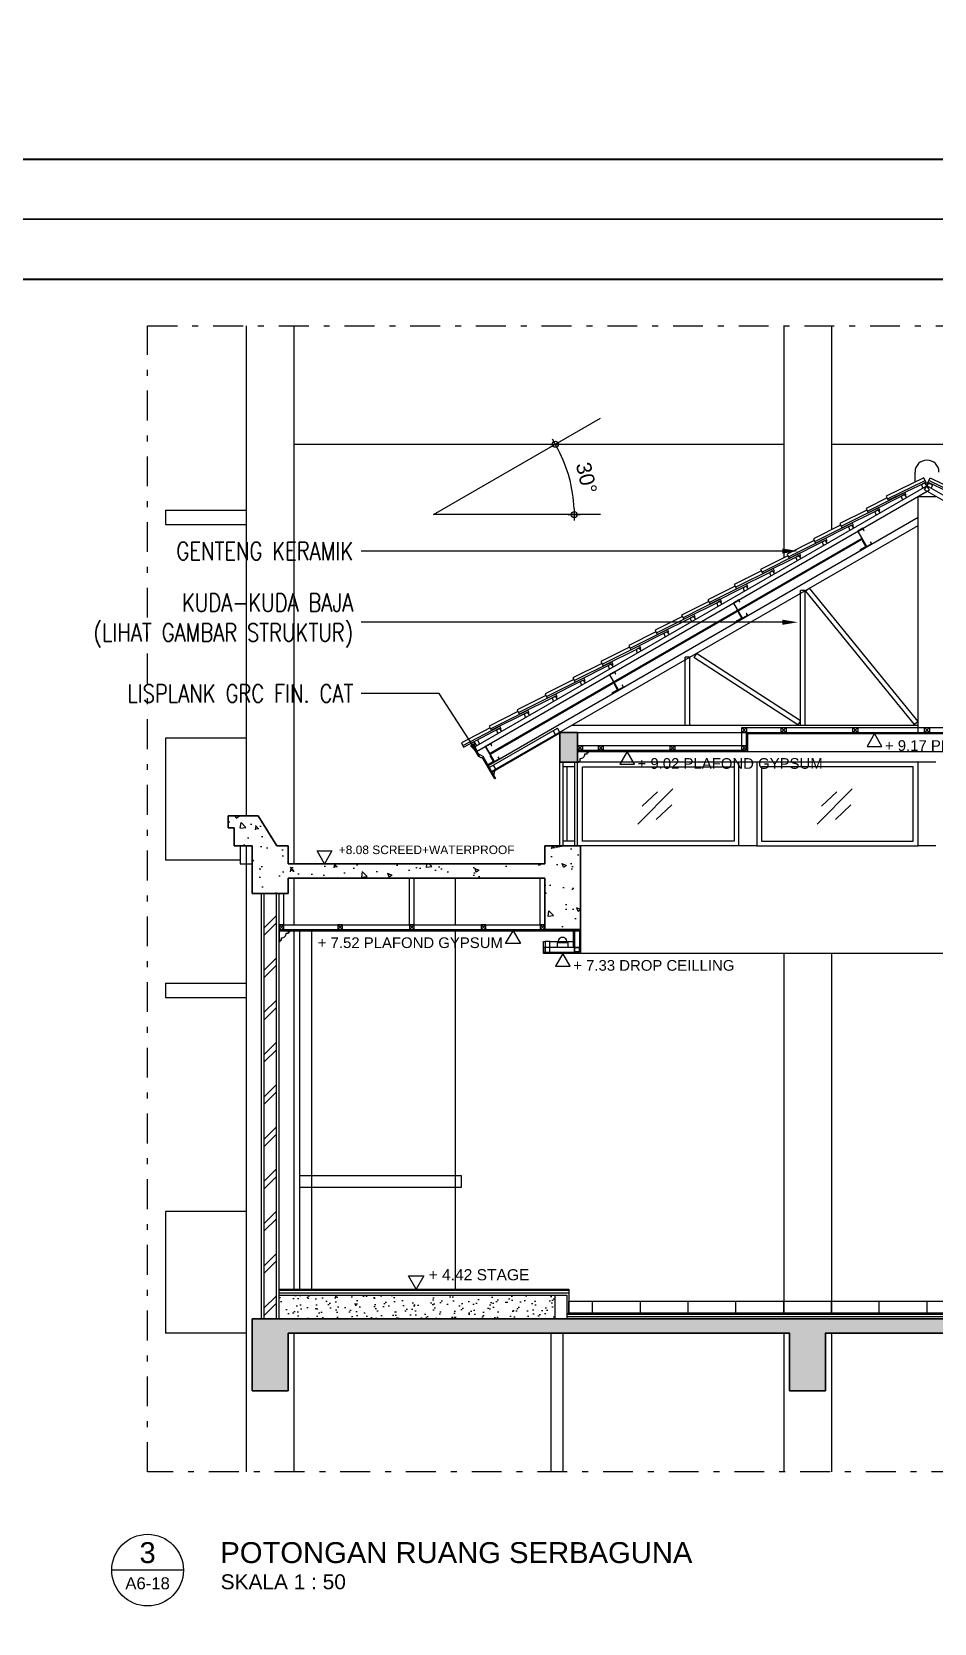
# Model space of a CAD drawing. Header units: millimetres. Extents: x -11 to 1625, y -267 to 180.
# Drawn here: x 1114.61 to 1129.72, y -125.5 to -98.86 of the extents above; entities that cross this region are included whole.
import ezdxf
from ezdxf import colors
from ezdxf.entities.mleader import LeaderData, LeaderLine
from ezdxf.enums import TextEntityAlignment as Align
from ezdxf.math import Vec2, Vec3

# ---------------------------------------------------------------- set-up
doc = ezdxf.new("R2010")
doc.units = ezdxf.units.MM
doc.linetypes.add('DASHDOT', pattern=[1, 0.5, -0.25, 0, -0.25])
for name, color, linetype, lineweight in [('0.15', 36, 'Continuous', 15), ('ars', 11, 'Continuous', 5), ('ARS DIN', 31, 'Continuous', 5), ('blk', 1, 'Continuous', 30), ('GEN', 11, 'Continuous', 5), ('GRS KOP', 1, 'Continuous', 35), ('kaca', 121, 'Continuous', 0), ('kap', 71, 'Continuous', 15), ('kop', 7, 'Continuous', 20), ('kus', 63, 'Continuous', 15), ('lan', 7, 'Continuous', 15), ('not', 7, 'Continuous', 20), ('PARTISI', 190, 'Continuous', 9), ('pla', 213, 'Continuous', 15), ('sol kaca', 9, 'Continuous', 0), ('sol kol', 8, 'Continuous', 0), ('tem', 5, 'Continuous', 20), ('TEXT KETERANGAN', 7, 'Continuous', 9), ('u', 6, 'Continuous', 20)]:
    doc.layers.add(name, color=color, linetype=linetype, lineweight=lineweight)
doc.styles.add('ATTR', font='romans.shx', dxfattribs={"width": 0.8, "height": 1.735066})
doc.styles.add('BARU', font='complex.shx')
doc.styles.add('S', font='SIMPLEX', dxfattribs={"width": 1.1})
doc.styles.get("Standard").update_dxf_attribs({"font": 'ARIALUNI.TTF'})
doc.linetypes.add('BATTING', pattern='A,0.0001,-0.1,[134,ltypeshp.shx,S=0.1,R=0,X=-0.1,Y=0],-0.2,[134,ltypeshp.shx,S=0.1,R=180,X=0.1,Y=0],-0.1', length=0.4001)
doc.dimstyles.new('SK100', dxfattribs={"dimtxt": 0.25, "dimasz": 0.1, "dimexe": 0.1, "dimexo": 0, "dimgap": 0.15, "dimtad": 1, "dimdec": 0, "dimlfac": 100, "dimzin": 12, "dimdsep": 46, "dimtxsty": 'Standard', "dimblk": 'BULAT', "dimcen": 0.1, "dimclrd": 256, "dimclre": 256, "dimclrt": 256, "dimadec": 0, "dimazin": 3, "dimtfac": 1, "dimtdec": 0, "dimtofl": 0, "dimtmove": 0, "dimatfit": 3, "dimldrblk": 'BULAT', "dimfxl": 0, "dimtolj": 1, "dimtzin": 0, "dimlwd": -1, "dimlwe": -1, "dimarcsym": 0})

# ---------------------------------------------------------------- blocks, each defined once
blk = doc.blocks.new('kop')
at = {"layer": 'GRS KOP'}
blk.add_lwpolyline([(1, 54), (83, 54), (83, 1), (1, 1)], close=True, dxfattribs=at)
at = {"layer": 'kop', "color": 7}
for p, q in [((84, 55), (0, 55)), ((0, 0), (84, 0))]:
    blk.add_line(p, q, dxfattribs=at)
at = {"layer": 'kop', "style": 'BARU', "flags": 4}
for p, height in [((73.8, 5.4), 0.35), ((80.303, 5.382), 0.25), ((73.8, 4.9), 0.35), ((80.303, 4.882), 0.25), ((73.8, 4.4), 0.35), ((80.303, 4.382), 0.25)]:
    blk.add_attdef('-', p, '', height=height, dxfattribs=at)
at = {"layer": 'kop', "flags": 4}
for tag, p in [('AR-00', (78.057, 2.648)), ('00', (81.238, 2.647))]:
    blk.add_attdef(tag, text='', height=0.35, dxfattribs=at).set_placement(p, align=Align.MIDDLE)
blk = doc.blocks.new('BULAT')
for p, q in [((-1, 0), (1, 0)), ((0, -1), (0, 1))]:
    blk.add_line(p, q)
blk.add_circle((0, 0), 0.5)
blk = doc.blocks.new('*D2994')
at = {"layer": 'Defpoints', "color": 0}
for p in [(1124.134, -105.329), (1123.551, -106.138), (1121.338, -106.944), (1121.338, -106.944), (1124.134, -106.944)]:
    blk.add_point(p, dxfattribs=at)
at = {"layer": 'u'}
blk.add_arc((1121.338, -106.944), 2.355, 2.4329, 27.5671, dxfattribs=at)
at = {"layer": 'u', "xscale": 0.1, "yscale": 0.1, "zscale": 0.1}
for p, rotation in [((1123.378, -105.766), 118.7835690511787), ((1123.693, -106.944), 271.2164309488223)]:
    blk.add_blockref('BULAT', p, dxfattribs=dict(at, rotation=rotation))
at = {"layer": 'u', "insert": (1123.899, -106.33), "char_height": 0.25, "attachment_point": 5, "rotation": 283.4717}
blk.add_mtext('\\A1;30°', dxfattribs=at)
blk = doc.blocks.new('Ndtpd')
blk.add_line((0.747, 0), (-0.747, 0))
blk.add_circle((0, 0), 0.747)
at = {"flags": 4}
for tag, height, p in [('NO', 0.5, (0, 0.148)), ('NOLBR', 0.3, (0, -0.398))]:
    blk.add_attdef(tag, text='', height=height, dxfattribs=at).set_placement(p, align=Align.CENTER)
for tag, p, height in [('NDTPD', (1.516, 0.148), 0.5), ('SKALA', (1.523, -0.398), 0.3)]:
    blk.add_attdef(tag, p, '', height=height, dxfattribs=at)
blk = doc.blocks.new('PEIL')
blk.add_lwpolyline([(-0.188, 0.325), (0.188, 0.325), (0, 0)], close=True)
at = {"style": 'S', "width": 1.1, "flags": 4}
blk.add_attdef('CAT', (0.265, 0.036), '', height=0.2, dxfattribs=at)
blk = doc.blocks.new('PEILA')
blk.add_lwpolyline([(-0.188, -0.325), (0.188, -0.325), (0, 0)], close=True)
at = {"style": 'S', "width": 1.1, "flags": 4}
blk.add_attdef('CAT', (0.265, -0.289), '', height=0.2, dxfattribs=at)

msp = doc.modelspace()

# ---------------------------------------------------------------- hatches: boundary and pattern name
at = {"layer": 'ars'}
h = msp.add_hatch(dxfattribs=at)
h.set_pattern_fill('TEMBOK', color=256, scale=0.5)
h.set_pattern_definition([(45, (1090.6092, -218.82615), (-0.3535534, 0.3535534), []), (45, (1090.7342, -218.82615), (-0.3535534, 0.3535534), [])])
h.paths.add_polyline_path([(1118.5007437, -120.4081327), (1118.5007437, -113.2881327), (1118.7007437, -113.2881327), (1118.7007437, -120.4081327)])
h = msp.add_hatch(dxfattribs=at)
h.set_pattern_fill('AR-SAND', color=256, scale=0.005, angle=90, style=0)
h.set_pattern_definition([(127.5, (1118.75074, -120.40813), (-0.244707, -0.008), [0, -0.19304, 0, -0.2159, 0, -0.206375]), (97.5, (1118.75074, -120.40813), (-0.358413, 0.224762), [0, -0.10414, 0, -0.17399, 0, -0.066675]), (57.5, (1118.75074, -120.56434), (-0.000719, 0.395496), [0, -0.0635, 0, -0.2286, 0, -0.29845]), (47.5, (1118.75074, -120.56434), (-0.111465, 0.381778), [0, -0.03175, 0, -0.14986, 0, -0.17145])])
h.paths.add_polyline_path([(1123.3707437, -120.4081327), (1123.3707437, -120.0081327), (1118.7507437, -120.0081327), (1118.7507437, -120.4081327)])
h = msp.add_hatch(dxfattribs=at)
h.set_pattern_fill('_USER', color=256, scale=0.8, angle=90, style=0, pattern_type=0)
h.set_pattern_definition([(90, (1132.00074, -120.3081), (-0.8, 5e-17), [])])
h.paths.add_polyline_path([(1132.0007437, -120.3081327), (1123.6007437, -120.3081327), (1123.6007437, -120.1081327), (1132.0007437, -120.1081327)])
at = {"layer": 'sol kol'}
h = msp.add_hatch(color=256, dxfattribs=at)
h.dxf.hatch_style = 1
h.paths.add_polyline_path([(1123.7507437, -110.5881327), (1123.4507437, -110.5881327), (1123.4507437, -111.0881327), (1123.7507437, -111.0881327)])
h = msp.add_hatch(dxfattribs=at)
h.set_pattern_fill('AR-CONC,_O', color=256, scale=0.004)
h.set_pattern_definition([(130, (3090.6043, 322), (-0.72873868, -0.06375634), [0.0762, -0.8382]), (185, (3090.6043, 322), (0.1409713, 0.76422657), [0.06096, -0.67056]), (79.549, (3090.5436, 321.9947), (-0.58777, 0.70046675), [0.06476, -0.71236]), (133.8158, (3090.6043, 322.2032), (-1.08431616, -0.1681693), [0.1143, -1.2573]), (83.3644, (3090.514, 322.1892), (-0.94961694, 0.9897022), [0.09714, -1.06854]), (188.816, (3090.6043, 322.2032), (-0.9496184, 0.9897005), [0.09144, -1.00584]), (159, (3090.5027, 322.1524), (-0.60645952, -0.40906207), [0.0762, -0.8382]), (214, (3090.5027, 322.1524), (-0.2472081, 0.73675186), [0.06096, -0.67056]), (108.5486, (3090.4522, 322.1183), (-0.85366596, 0.32769143), [0.06476, -0.71236]), (142.5, (3090.60433, 322), (-0.012354413, 0.338220155), [0, -0.662432, 0, -0.68072, 0, -0.6731]), (172.5, (3090.60433, 322), (-0.26727865, 0.4007223), [0, -0.388112, 0, -0.647192, 0, -0.25654]), (212.5, (3090.8309, 322), (-0.54236238, -0.022914976), [0, -0.254, 0, -0.79248, 0, -1.05156]), (222.5, (3090.9325, 322), (-0.59251673, 0.10170596), [0, -0.3302, 0, -0.526288, 0, -0.74676])])
h.paths.add_polyline_path([(1118.3007437, -112.4881327), (1118.0007437, -112.4881327), (1118.0007437, -112.1881327), (1117.9007437, -112.1881327), (1117.9007437, -111.9881327), (1118.4007437, -111.9881327), (1118.7132437, -112.4881327), (1118.9007437, -112.4881327), (1118.9007437, -112.7881327), (1123.2007437, -112.7881327), (1123.2007437, -112.4881327), (1123.8007437, -112.4881327), (1123.8007437, -113.8881327), (1123.2007437, -113.8881327), (1123.2007437, -113.0281327), (1118.9007437, -113.0281327), (1118.9007437, -113.2881327), (1118.3007437, -113.2881327)])
h = msp.add_hatch(dxfattribs=at)
h.set_pattern_fill('AR-CONC,_O', color=256, scale=0.004)
h.set_pattern_definition([(50, (1118.30074, -121.60813), (0.728739, -0.063756), [0.0762, -0.8382]), (355, (1118.30074, -121.6081), (-0.140971, 0.764227), [0.06096, -0.67056]), (100.451, (1118.3615, -121.61345), (0.58777, 0.700467), [0.06476, -0.71236]), (46.184, (1118.3007, -121.4049), (1.084316, -0.16817), [0.1143, -1.2573]), (96.6356, (1118.3911, -121.4189), (0.949617, 0.9897), [0.09714, -1.06854]), (351.184, (1118.3007, -121.4049), (0.94962, 0.9897), [0.09144, -1.00584]), (21, (1118.40234, -121.45573), (0.60646, -0.409062), [0.0762, -0.8382]), (326, (1118.40234, -121.4557), (0.247208, 0.736752), [0.06096, -0.67056]), (71.4514, (1118.4529, -121.4898), (0.853666, 0.327691), [0.06476, -0.71236]), (37.5, (1118.30074, -121.60813), (0.0123544, 0.3382202), [0, -0.662432, 0, -0.68072, 0, -0.6731]), (7.5, (1118.30074, -121.60813), (0.2672787, 0.4007223), [0, -0.388112, 0, -0.647192, 0, -0.25654]), (327.5, (1118.07418, -121.60813), (0.5423624, -0.022915), [0, -0.254, 0, -0.79248, 0, -1.05156]), (317.5, (1117.97258, -121.60813), (0.592517, 0.101706), [0, -0.3302, 0, -0.526288, 0, -0.74676])])
h.paths.add_polyline_path([(1118.9007437, -120.6481327), (1118.9007437, -121.6081327), (1118.3007437, -121.6081327), (1118.3007437, -120.4081327), (1140.9007437, -120.4081327), (1140.9007437, -121.6081327), (1140.3007437, -121.6081327), (1140.3007437, -120.6481327), (1131.9007437, -120.6481327), (1131.9007437, -121.6081327), (1131.3007437, -121.6081327), (1131.3007437, -120.6481327), (1127.9007437, -120.6481327), (1127.9007437, -121.6081327), (1127.3007437, -121.6081327), (1127.3007437, -120.6481327)])

# ---------------------------------------------------------------- linework, layer by layer
at = {"layer": '0.15'}
for p, q in [((1123.6807437, -114.1881327), (1123.6807437, -113.8881327)), ((1135.4007437, -114.2881327), (1123.8007437, -114.2881327))]:
    msp.add_line(p, q, dxfattribs=at)
for points in [[(1123.8007437, -113.8881327), (1123.8007437, -114.2881327), (1123.2051657, -114.2881327), (1123.1807437, -114.2881327), (1123.1807437, -114.0881327), (1123.2051657, -114.0881327)], [(1123.2851657, -114.0881327), (1123.7007437, -114.0881327)]]:
    msp.add_lwpolyline(points, dxfattribs=at)
msp.add_lwpolyline([(1123.5887857, -114.1881327), (1123.4106988, -114.1881327), (1123.4106988, -114.1043382), (1123.5887857, -114.1043382)], close=True, dxfattribs=at)
msp.add_arc((1123.497803, -114.0940327), 0.0732235, 351.90926617, 188.09073383, dxfattribs=at)
at = {"layer": 'ars'}
for p, q in [((1128.5150334, -107.3432569), (1122.2756667, -110.9455569)), ((1128.5230334, -107.3571133), (1122.2836667, -110.9594133)), ((1122.3147437, -111.2532402), (1123.4507437, -110.5973703)), ((1118.7507437, -113.9081327), (1123.8007437, -113.9081327))]:
    msp.add_line(p, q, dxfattribs=at)
for points in [[(1129.6007437, -106.4600782), (1129.5620834, -106.4131167), (1129.5101219, -106.4431167), (1129.5314617, -106.5000782)], [(1129.6007437, -106.4600782), (1129.6394039, -106.4131167), (1129.6913655, -106.4431167), (1129.6700257, -106.5000782)], [(1129.2605598, -106.6564835), (1129.2218995, -106.6095219), (1129.169938, -106.6395219), (1129.1912778, -106.6964835)], [(1128.8189742, -106.9114331), (1128.7803139, -106.8644715), (1128.7283524, -106.8944715), (1128.7496921, -106.9514331)], [(1128.3773885, -107.1663826), (1128.3387283, -107.1194211), (1128.2867668, -107.1494211), (1128.3081065, -107.2063826)], [(1127.9358029, -107.4213322), (1127.8971427, -107.3743707), (1127.8451811, -107.4043707), (1127.8665209, -107.4613322)], [(1127.4942173, -107.6762818), (1127.455557, -107.6293203), (1127.4035955, -107.6593203), (1127.4249352, -107.7162818)], [(1126.611046, -108.186181), (1126.5723858, -108.1392194), (1126.5204242, -108.1692194), (1126.541764, -108.226181)], [(1127.0526317, -107.9312314), (1127.0139714, -107.8842699), (1126.9620099, -107.9142699), (1126.9833496, -107.9712314)], [(1126.1694604, -108.4411305), (1126.1308001, -108.394169), (1126.0788386, -108.424169), (1126.1001784, -108.4811305)], [(1125.7278748, -108.6960801), (1125.6892145, -108.6491186), (1125.637253, -108.6791186), (1125.6585927, -108.7360801)], [(1125.2862891, -108.9510297), (1125.2476289, -108.9040682), (1125.1956674, -108.9340682), (1125.2170071, -108.9910297)], [(1124.8187228, -109.2209793), (1124.7800625, -109.1740178), (1124.728101, -109.2040178), (1124.7494407, -109.2609793)], [(1124.3511564, -109.4909289), (1124.3124961, -109.4439674), (1124.2605346, -109.4739674), (1124.2818743, -109.5309289)], [(1123.88359, -109.7608785), (1123.8449297, -109.7139169), (1123.7929682, -109.7439169), (1123.8143079, -109.8008785)], [(1123.4160236, -110.030828), (1123.3773633, -109.9838665), (1123.3254018, -110.0138665), (1123.3467416, -110.070828)], [(1122.9484572, -110.3007776), (1122.9097969, -110.2538161), (1122.8578354, -110.2838161), (1122.8791752, -110.3407776)], [(1122.4808908, -110.5707272), (1122.4422306, -110.5237657), (1122.390269, -110.5537657), (1122.4116088, -110.6107272)], [(1123.7507437, -110.9081327), (1126.6007437, -110.9081327), (1126.6007437, -110.6081327), (1132.6007437, -110.6081327), (1132.6007437, -110.9081327), (1135.4507437, -110.9081327)], [(1126.6007437, -110.9081327), (1132.6007437, -110.9081327)]]:
    msp.add_lwpolyline(points, dxfattribs=at)
for points in [[(1128.5300496, -107.3784659), (1128.5248535, -107.3814659, 0.4142135624), (1128.5226573, -107.389662), (1128.5706573, -107.4728005, -0.4142135624), (1128.5684612, -107.4809966), (1128.4853227, -107.5289966, 0.4142135624), (1128.4831266, -107.5371928), (1128.4861266, -107.5423889), (1128.5900496, -107.4823889)], [(1126.4515887, -108.5784659), (1126.4463925, -108.5814659, 0.4142135624), (1126.4441964, -108.589662), (1126.4921964, -108.6728005, -0.4142135624), (1126.4900002, -108.6809966), (1126.4068618, -108.7289966, 0.4142135624), (1126.4046656, -108.7371928), (1126.4076656, -108.7423889), (1126.5115887, -108.6823889)], [(1124.3731277, -109.7784659), (1124.3679316, -109.7814659, 0.4142135624), (1124.3657354, -109.789662), (1124.4137354, -109.8728005, -0.4142135624), (1124.4115392, -109.8809966), (1124.3284008, -109.9289966, 0.4142135624), (1124.3262047, -109.9371928), (1124.3292047, -109.9423889), (1124.4331277, -109.8823889)], [(1122.3636193, -111.3658953), (1122.1636193, -111.0194851, -0.4142135624), (1122.1499591, -111.0158248, -0.296440068), (1122.1074424, -110.9941838), (1122.0987822, -110.9991838), (1122.0937822, -110.9905236), (1121.9687822, -110.7740172), (1122.0207437, -110.7440172), (1122.0335475, -110.7781941), (1122.0024424, -110.8123185), (1122.0789809, -110.944887), (1122.1607437, -110.9865043), (1122.3757437, -111.3588953)], [(1122.2946667, -110.9784659), (1122.2894706, -110.9814659, 0.4142135624), (1122.2872744, -110.989662), (1122.3352744, -111.0728005, -0.4142135624), (1122.3330783, -111.0809966), (1122.2499398, -111.1289966, 0.4142135624), (1122.2477437, -111.1371928), (1122.2507437, -111.1423889), (1122.3546667, -111.0823889)]]:
    msp.add_lwpolyline(points, format="xyb", close=True, dxfattribs=at)
msp.add_lwpolyline([(1118.5007437, -120.4081327), (1118.5007437, -113.2881327), (1118.7007437, -113.2881327), (1118.7007437, -120.4081327)], close=True, dxfattribs=at)
at = {"layer": 'ARS DIN', "linetype": 'BATTING', "ltscale": 0.1}
for p, q in [((1118.7507437, -119.9688096), (1123.6007437, -119.9688096)), ((1123.5707437, -120.3688096), (1140.5007437, -120.3688096))]:
    msp.add_line(p, q, dxfattribs=at)
at = {"layer": 'blk'}
for p, q in [((1117.9007437, -111.9881327), (1118.4007437, -111.9881327)), ((1117.9007437, -111.9881327), (1117.9007437, -112.1881327)), ((1117.9007437, -111.9881327), (1118.4007437, -111.9881327)), ((1117.9007437, -111.9881327), (1117.9007437, -112.1881327)), ((1118.4007437, -111.9881327), (1118.7132437, -112.4881327)), ((1118.4007437, -111.9881327), (1118.7132437, -112.4881327)), ((1117.9007437, -112.1881327), (1118.0007437, -112.1881327)), ((1117.9007437, -112.1881327), (1118.0007437, -112.1881327)), ((1118.0007437, -112.1881327), (1118.0007437, -112.4881327)), ((1118.0007437, -112.1881327), (1118.0007437, -112.4881327)), ((1118.0007437, -112.4881327), (1118.3007437, -112.4881327)), ((1118.0007437, -112.4881327), (1118.3007437, -112.4881327)), ((1118.3007437, -112.4881327), (1118.3007437, -113.2881327)), ((1118.7132437, -112.4881327), (1118.9007437, -112.4881327)), ((1118.7132437, -112.4881327), (1118.9007437, -112.4881327)), ((1118.9007437, -112.7881327), (1118.9007437, -112.4881327)), ((1118.9007437, -112.7881327), (1118.9007437, -112.4881327)), ((1123.2007437, -112.4881327), (1123.2007437, -112.7881327)), ((1123.2007437, -112.4881327), (1123.8007437, -112.4881327)), ((1123.8007437, -112.4881327), (1123.4007437, -112.4881327)), ((1123.8007437, -112.4881327), (1123.8007437, -113.2881327)), ((1123.8007437, -112.4881327), (1123.8007437, -113.8881327)), ((1123.2007437, -112.7881327), (1118.9007437, -112.7881327)), ((1123.2007437, -113.0281327), (1118.9007437, -113.0281327)), ((1118.9007437, -113.0281327), (1118.9007437, -113.2881327)), ((1123.2007437, -113.0281327), (1123.2007437, -113.8881327)), ((1118.3007437, -113.2881327), (1118.9007437, -113.2881327)), ((1123.8007437, -113.8881327), (1123.2007437, -113.8881327)), ((1118.3007437, -120.4081327), (1140.9007437, -120.4081327)), ((1118.3007437, -120.4081327), (1118.3007437, -121.6081327)), ((1118.9007437, -120.6481327), (1127.3007437, -120.6481327)), ((1118.9007437, -120.6481327), (1118.9007437, -121.6081327)), ((1127.3007437, -120.6481327), (1127.3007437, -121.6081327)), ((1127.9007437, -120.6481327), (1131.3007437, -120.6481327)), ((1127.9007437, -120.6481327), (1127.9007437, -121.6081327)), ((1118.3007437, -121.6081327), (1118.9007437, -121.6081327)), ((1127.3007437, -121.6081327), (1127.9007437, -121.6081327))]:
    msp.add_line(p, q, dxfattribs=at)
msp.add_lwpolyline([(1123.7507437, -111.0881327), (1123.4507437, -111.0881327), (1123.4507437, -110.5881327), (1123.7507437, -110.5881327)], close=True, dxfattribs=at)
msp.add_lwpolyline([(1118.9007437, -120.6481327), (1118.9007437, -121.6081327), (1118.3007437, -121.6081327), (1118.3007437, -120.4081327), (1140.9007437, -120.4081327), (1140.9007437, -121.6081327), (1140.3007437, -121.6081327), (1140.3007437, -120.6481327), (1131.9007437, -120.6481327), (1131.9007437, -121.6081327), (1131.3007437, -121.6081327), (1131.3007437, -120.6481327), (1127.9007437, -120.6481327), (1127.9007437, -121.6081327), (1127.3007437, -121.6081327), (1127.3007437, -120.6481327), (1118.9007437, -120.6481327)], dxfattribs=at)
at = {"layer": 'GEN', "color": 11}
for p, q in [((1128.9394914, -106.6770619), (1129.5710062, -106.3750866)), ((1130.261996, -106.6770619), (1129.6304812, -106.3750866)), ((1128.6041763, -106.884669), (1129.2301339, -106.5713368)), ((1127.721005, -107.3945682), (1128.3469627, -107.081236)), ((1128.1625907, -107.1396186), (1128.7885483, -106.8262864)), ((1127.2794194, -107.6495178), (1127.905377, -107.3361856)), ((1126.8378338, -107.9044673), (1127.4637914, -107.5911352)), ((1126.3962482, -108.1594169), (1127.0222058, -107.8460848)), ((1125.9546625, -108.4143665), (1126.5806202, -108.1010343)), ((1125.5130769, -108.6693161), (1126.1390345, -108.3559839)), ((1125.0714913, -108.9242657), (1125.6974489, -108.6109335)), ((1124.6299057, -109.1792153), (1125.2558633, -108.8658831)), ((1124.1623393, -109.4491648), (1124.7882969, -109.1358327)), ((1123.6947729, -109.7191144), (1124.3207305, -109.4057823)), ((1123.2272065, -109.989064), (1123.8531641, -109.6757318)), ((1122.7590284, -110.2579541), (1123.384986, -109.9446219)), ((1122.2913305, -110.5276759), (1122.9172881, -110.2143437)), ((1121.8280134, -110.8075832), (1122.4489111, -110.4843402))]:
    msp.add_line(p, q, dxfattribs=at)
for points in [[(1129.5494365, -106.3299784), (1128.9179217, -106.6319537), (1128.9524332, -106.7041268), (1129.5659047, -106.4107793), (1129.5745325, -106.4288226), (1129.5925758, -106.4201948), (1129.5494365, -106.3299784)], [(1129.6520509, -106.3299784), (1130.2835656, -106.6319537), (1130.2490542, -106.7041268), (1129.6355827, -106.4107793), (1129.6269548, -106.4288226), (1129.6089116, -106.4201948), (1129.6520509, -106.3299784)], [(1128.9332587, -106.6640277), (1128.5817954, -106.8399578), (1128.6176048, -106.9114958), (1129.2256779, -106.607116), (1129.2346303, -106.6250005), (1129.2525148, -106.6160481), (1129.2301339, -106.5713368)], [(1128.153782, -107.1220211), (1127.6986242, -107.3498569), (1127.7344336, -107.4213949), (1128.3425067, -107.1170151), (1128.351459, -107.1348996), (1128.3693435, -107.1259473), (1128.3469627, -107.081236)], [(1128.5953676, -106.8670715), (1128.1402098, -107.0949073), (1128.1760192, -107.1664454), (1128.7840923, -106.8620655), (1128.7930447, -106.87995), (1128.8109292, -106.8709977), (1128.7885483, -106.8262864)], [(1127.7121963, -107.3769707), (1127.2570385, -107.6048065), (1127.2928479, -107.6763445), (1127.9009211, -107.3719647), (1127.9098734, -107.3898492), (1127.9277579, -107.3808969), (1127.905377, -107.3361856)], [(1127.2706107, -107.6319202), (1126.8154529, -107.8597561), (1126.8512623, -107.9312941), (1127.4593354, -107.6269143), (1127.4682878, -107.6447988), (1127.4861723, -107.6358464), (1127.4637914, -107.5911352)], [(1126.8290251, -107.8868698), (1126.3738673, -108.1147057), (1126.4096767, -108.1862437), (1127.0177498, -107.8818639), (1127.0267022, -107.8997484), (1127.0445867, -107.890796), (1127.0222058, -107.8460848)], [(1126.3874395, -108.1418194), (1125.9322817, -108.3696553), (1125.9680911, -108.4411933), (1126.5761642, -108.1368134), (1126.5851165, -108.1546979), (1126.603001, -108.1457456), (1126.5806202, -108.1010343)], [(1125.9458538, -108.396769), (1125.490696, -108.6246048), (1125.5265054, -108.6961428), (1126.1345786, -108.391763), (1126.1435309, -108.4096475), (1126.1614154, -108.4006952), (1126.1390345, -108.3559839)], [(1125.5042682, -108.6517186), (1125.0491104, -108.8795544), (1125.0849198, -108.9510924), (1125.6929929, -108.6467126), (1125.7019453, -108.6645971), (1125.7198298, -108.6556448), (1125.6974489, -108.6109335)], [(1125.0626826, -108.9066682), (1124.6075248, -109.134504), (1124.6433342, -109.206042), (1125.2514073, -108.9016622), (1125.2603596, -108.9195467), (1125.2782441, -108.9105943), (1125.2558633, -108.8658831)], [(1124.6218955, -109.163213), (1124.1399584, -109.4044536), (1124.1757678, -109.4759916), (1124.7838409, -109.1716118), (1124.7927933, -109.1894963), (1124.8106778, -109.1805439), (1124.7882969, -109.1358327)], [(1124.1543291, -109.4331626), (1123.672392, -109.6744032), (1123.7082014, -109.7459412), (1124.3162745, -109.4415614), (1124.3252269, -109.4594459), (1124.3431114, -109.4504935), (1124.3207305, -109.4057823)], [(1123.6867627, -109.7031121), (1123.2048256, -109.9443527), (1123.240635, -110.0158908), (1123.8487081, -109.7115109), (1123.8576605, -109.7293954), (1123.875545, -109.7204431), (1123.8531641, -109.6757318)], [(1123.2185986, -109.9719952), (1122.7366475, -110.2132428), (1122.7724569, -110.2847808), (1123.38053, -109.980401), (1123.3894824, -109.9982855), (1123.4073669, -109.9893331), (1123.384986, -109.9446219)], [(1122.7509007, -110.2417171), (1122.2689496, -110.4829647), (1122.304759, -110.5545027), (1122.9128322, -110.2501229), (1122.9217845, -110.2680074), (1122.939669, -110.259055), (1122.9172881, -110.2143437)], [(1122.2843147, -110.5136601), (1121.8049246, -110.7632334), (1121.8418667, -110.8341931), (1122.4450244, -110.5201856), (1122.45426, -110.5379256), (1122.4719999, -110.5286901), (1122.4489111, -110.4843402)]]:
    msp.add_lwpolyline(points, dxfattribs=at)
at = {"layer": 'kaca'}
for points in [[(1125.3469501, -111.53151), (1124.7602843, -112.1259398)], [(1125.0894927, -111.5863156), (1124.8320353, -111.8266171)], [(1128.3469501, -111.53151), (1127.7602843, -112.1259398)], [(1128.0894927, -111.5863156), (1127.8320353, -111.8266171)], [(1125.3258473, -111.8013218), (1125.0683898, -112.0458389)], [(1128.3258473, -111.8013218), (1128.0683898, -112.0458389)]]:
    msp.add_lwpolyline(points, dxfattribs=at)
at = {"layer": 'kap'}
for p, q in [((1129.4007437, -106.4010797), (1129.4007437, -106.231375)), ((1122.0174424, -110.8382993), (1129.6007437, -106.4600782)), ((1122.0574424, -110.9075813), (1129.6407437, -106.5293603)), ((1129.5607437, -106.5293603), (1129.6007437, -106.4600782)), ((1137.144045, -110.9075813), (1129.5607437, -106.5293603)), ((1137.184045, -110.8382993), (1129.6007437, -106.4600782)), ((1129.6407437, -106.5293603), (1129.6007437, -106.4600782)), ((1129.4507437, -110.5881327), (1129.4507437, -106.6390568)), ((1129.4507437, -106.6390568), (1129.7507437, -106.6390568)), ((1122.2507437, -111.1423889), (1129.4507437, -106.985467)), ((1122.3107437, -111.246312), (1129.4507437, -107.124031)), ((1127.4800257, -110.4681327), (1127.4800257, -108.2156376)), ((1127.5600257, -108.2156376), (1127.4800257, -108.2156376)), ((1127.5600257, -110.4681327), (1127.5600257, -108.2156376)), ((1127.6319344, -108.1741211), (1127.5699318, -108.2246748)), ((1129.3887411, -110.4553874), (1127.5699318, -108.2246748)), ((1129.4507437, -110.4048337), (1127.6319344, -108.1741211)), ((1125.5493078, -110.4681327), (1125.5493078, -109.3303381)), ((1125.6293078, -109.3303381), (1125.5493078, -109.3303381)), ((1125.6293078, -110.4681327), (1125.6293078, -109.3303381)), ((1125.7411684, -109.2657553), (1125.6976109, -109.3328578)), ((1127.4364682, -110.4615822), (1125.6976109, -109.3328578)), ((1127.4800257, -110.3944797), (1125.7411684, -109.2657553)), ((1122.2707437, -111.1770299), (1123.4107437, -110.5188506)), ((1123.4507437, -110.5881327), (1123.4107437, -110.5188506)), ((1123.6585898, -110.4681327), (1129.4507437, -110.4681327)), ((1127.4800257, -110.3944797), (1127.4364682, -110.4615822)), ((1129.4507437, -110.4048337), (1129.3887411, -110.4553874)), ((1122.0207437, -110.7440172), (1122.0727052, -110.7140172)), ((1122.0607437, -110.8132993), (1122.0207437, -110.7440172)), ((1122.1127052, -110.7832993), (1122.0727052, -110.7140172)), ((1123.3814617, -110.6281327), (1123.3414617, -110.5588506)), ((1123.4507437, -110.5881327), (1135.7507437, -110.5881327)), ((1122.3800257, -111.206312), (1122.3400257, -111.1370299))]:
    msp.add_line(p, q, dxfattribs=at)
for points in [[(1128.6526685, -107.4000479), (1128.6703685, -107.4307052), (1128.5917334, -107.4761052), (1128.4463334, -107.224265), (1128.5249685, -107.178865), (1128.5426685, -107.2095223), (1128.5466522, -107.2072223), (1128.5266522, -107.1725813), (1128.4400496, -107.2225813), (1128.5900496, -107.4823889), (1128.6766522, -107.4323889), (1128.6566522, -107.3977479)], [(1126.5742075, -108.6000479), (1126.5919075, -108.6307052), (1126.5132724, -108.6761052), (1126.3678724, -108.424265), (1126.4465075, -108.378865), (1126.4642075, -108.4095223), (1126.4681912, -108.4072223), (1126.4481912, -108.3725813), (1126.3615887, -108.4225813), (1126.5115887, -108.6823889), (1126.5981912, -108.6323889), (1126.5781912, -108.5977479)], [(1124.4957465, -109.8000479), (1124.5134465, -109.8307052), (1124.4348114, -109.8761052), (1124.2894114, -109.624265), (1124.3680465, -109.578865), (1124.3857465, -109.6095223), (1124.3897302, -109.6072223), (1124.3697302, -109.5725813), (1124.2831277, -109.6225813), (1124.4331277, -109.8823889), (1124.5197302, -109.8323889), (1124.4997302, -109.7977479)], [(1122.4172856, -111.0000479), (1122.4349856, -111.0307052), (1122.3563505, -111.0761052), (1122.2109505, -110.824265), (1122.2895856, -110.778865), (1122.3072856, -110.8095223), (1122.3112693, -110.8072223), (1122.2912693, -110.7725813), (1122.2046667, -110.8225813), (1122.3546667, -111.0823889), (1122.4412693, -111.0323889), (1122.4212693, -110.9977479)]]:
    msp.add_lwpolyline(points, close=True, dxfattribs=at)
msp.add_arc((1129.6007437, -106.231375), 0.2, 0, 180, dxfattribs=at)
at = {"layer": 'kus'}
for p, q in [((1123.5007437, -111.0881327), (1123.5007437, -112.4881327)), ((1123.7007437, -111.1681327), (1123.5007437, -111.1681327)), ((1123.5707437, -111.1681327), (1123.5707437, -112.4081327)), ((1123.7007437, -111.0881327), (1123.7007437, -112.4881327)), ((1126.4507437, -111.0881327), (1123.7507437, -111.0881327)), ((1126.4507437, -112.4881327), (1126.4507437, -111.0881327)), ((1126.7507437, -111.0881327), (1126.4507437, -111.0881327)), ((1129.7507437, -111.0881327), (1129.4507437, -111.0881327)), ((1123.7007437, -112.4081327), (1123.5007437, -112.4081327)), ((1126.4507437, -112.4881327), (1123.7007437, -112.4881327)), ((1126.4507437, -112.4881327), (1123.7007437, -112.4881327)), ((1126.7507437, -112.4881327), (1126.4507437, -112.4881327)), ((1129.7507437, -112.4881327), (1129.4507437, -112.4881327))]:
    msp.add_line(p, q, dxfattribs=at)
for points in [[(1126.3707437, -111.1681327), (1126.3707437, -112.4081327), (1123.8307437, -112.4081327), (1123.8307437, -111.1681327)], [(1126.7507437, -111.0881327), (1126.7507437, -112.4881327), (1129.4507437, -112.4881327), (1129.4507437, -111.0881327)], [(1126.8307437, -111.1681327), (1126.8307437, -112.4081327), (1129.3707437, -112.4081327), (1129.3707437, -111.1681327)]]:
    msp.add_lwpolyline(points, close=True, dxfattribs=at)
at = {"layer": 'lan'}
for p, q in [((1127.2007437, -105.7681327), (1119.0007437, -105.7681327)), ((1131.2007437, -105.7681327), (1128.0007437, -105.7681327)), ((1116.8507437, -106.8681327), (1118.2007437, -106.8681327)), ((1116.8507437, -107.1081327), (1118.2007437, -107.1081327)), ((1118.2007437, -110.6881327), (1116.8507437, -110.6881327)), ((1116.8507437, -110.6881327), (1116.8507437, -112.7281327)), ((1123.4507437, -112.4881327), (1123.4507437, -111.0881327)), ((1123.7507437, -112.4881327), (1123.7507437, -111.0881327)), ((1118.1007437, -112.4881327), (1118.1007437, -112.7881327)), ((1118.2007437, -112.4881327), (1118.2007437, -112.7881327)), ((1118.2007437, -112.4881327), (1118.2007437, -112.7881327)), ((1118.2007437, -112.4881327), (1118.2007437, -112.7881327)), ((1118.2007437, -112.4881327), (1118.2007437, -112.7881327)), ((1118.1007437, -112.7281327), (1116.8507437, -112.7281327)), ((1118.1007437, -112.7881327), (1118.3007437, -112.7881327)), ((1118.2007437, -112.7881327), (1118.3007437, -112.7881327)), ((1116.8507437, -114.7881327), (1118.2007437, -114.7881327)), ((1116.8507437, -115.0281327), (1118.2007437, -115.0281327)), ((1118.2007437, -118.6081327), (1116.8507437, -118.6081327)), ((1116.8507437, -118.6081327), (1116.8507437, -120.6481327)), ((1118.7507437, -119.9081327), (1123.6007437, -119.9081327)), ((1118.7507437, -119.9281327), (1123.6007437, -119.9281327)), ((1118.7507437, -120.0081327), (1123.3707437, -120.0081327)), ((1123.6007437, -119.9081327), (1123.6007437, -120.3081327)), ((1123.5707437, -120.3081327), (1140.5007437, -120.3081327)), ((1123.5707437, -120.3281327), (1140.5007437, -120.3281327)), ((1118.2007437, -120.6481327), (1116.8507437, -120.6481327))]:
    msp.add_line(p, q, dxfattribs=at)
for points in [[(1123.9107437, -110.9481327), (1123.9107437, -110.9281327), (1123.9307437, -110.9281327), (1123.9307437, -110.9081327), (1123.7507437, -110.9081327), (1123.7507437, -111.0881327), (1123.7707437, -111.0881327), (1123.7707437, -111.0681327), (1123.7907437, -111.0681327), (1123.7907437, -111.0281327, 0.4142135624), (1123.8707437, -110.9481327)], [(1122.3675984, -111.2381205), (1122.364265, -111.232347), (1122.3700385, -111.2290137), (1122.3667052, -111.2232402), (1122.3147437, -111.2532402), (1122.3447437, -111.3052017), (1122.3505172, -111.3018684), (1122.3471839, -111.2960948), (1122.3529574, -111.2927615), (1122.3462907, -111.2812145, 0.4142135624), (1122.3560514, -111.2447872)], [(1118.9107437, -113.9481327), (1118.9107437, -113.9281327), (1118.9307437, -113.9281327), (1118.9307437, -113.9081327), (1118.7507437, -113.9081327), (1118.7507437, -114.0881327), (1118.7707437, -114.0881327), (1118.7707437, -114.0681327), (1118.7907437, -114.0681327), (1118.7907437, -114.0281327, 0.4142135624), (1118.8707437, -113.9481327)]]:
    msp.add_lwpolyline(points, format="xyb", close=True, dxfattribs=at)
msp.add_lwpolyline([(1132.0007437, -120.3081327), (1123.6007437, -120.3081327), (1123.6007437, -120.1081327), (1132.0007437, -120.1081327)], close=True, dxfattribs=at)
at = {"layer": 'not', "linetype": 'DASHDOT'}
msp.add_lwpolyline([(1143.376568, -122.9681646), (1116.548184, -122.9681646), (1116.548184, -103.7838719), (1143.376568, -103.7838719)], close=True, dxfattribs=at)
at = {"layer": 'PARTISI'}
for p, q in [((1123.3007437, -120.6481327), (1123.3007437, -122.9681646)), ((1123.5007437, -120.6481327), (1123.5007437, -122.9681646))]:
    msp.add_line(p, q, dxfattribs=at)
for points in [[(1119.1007437, -119.9081327), (1119.1007437, -113.9081327)], [(1119.3007437, -119.9081327), (1119.3007437, -113.9081327)]]:
    msp.add_lwpolyline(points, dxfattribs=at)
msp.add_lwpolyline([(1119.1007437, -118.0081327), (1121.8007437, -118.0081327), (1121.8007437, -118.2081327), (1119.1007437, -118.2081327)], close=True, dxfattribs=at)
at = {"layer": 'pla'}
for p, q in [((1123.8307437, -110.8081327), (1123.8307437, -110.8881327)), ((1118.7507437, -113.8081327), (1123.2007437, -113.8081327)), ((1118.7507437, -113.8881327), (1123.7807437, -113.8881327)), ((1123.7007437, -113.8881327), (1123.7007437, -114.2681327)), ((1123.7807437, -113.8881327), (1123.7807437, -114.2681327))]:
    msp.add_line(p, q, dxfattribs=at)
for points in [[(1123.7507437, -110.8081327), (1126.5007437, -110.8081327), (1126.5007437, -110.5081327), (1132.7007437, -110.5081327), (1132.7007437, -110.8081327), (1135.4507437, -110.8081327)], [(1126.5007437, -110.5081327), (1126.5807437, -110.5881327)], [(1126.5007437, -110.5881327), (1126.5807437, -110.5081327)], [(1127.1607437, -110.5081327), (1127.2407437, -110.5881327)], [(1127.1607437, -110.5881327), (1127.2407437, -110.5081327)], [(1128.3607437, -110.5081327), (1128.4407437, -110.5881327)], [(1128.3607437, -110.5881327), (1128.4407437, -110.5081327)], [(1129.5607437, -110.5081327), (1129.6407437, -110.5881327)], [(1129.5607437, -110.5881327), (1129.6407437, -110.5081327)], [(1123.7507437, -110.8881327), (1126.5807437, -110.8881327), (1126.5807437, -110.5881327), (1132.6207437, -110.5881327), (1132.6207437, -110.8881327), (1135.4507437, -110.8881327)], [(1123.7507437, -110.8081327), (1123.8307437, -110.8881327)], [(1123.7507437, -110.8881327), (1123.8307437, -110.8081327)], [(1124.1807437, -110.8081327), (1124.1007437, -110.8881327)], [(1124.1807437, -110.8881327), (1124.1007437, -110.8081327)], [(1125.3807437, -110.8081327), (1125.3007437, -110.8881327)], [(1125.3807437, -110.8881327), (1125.3007437, -110.8081327)], [(1126.5007437, -110.8081327), (1126.5807437, -110.8881327)], [(1126.5007437, -110.8881327), (1126.5807437, -110.8081327)], [(1120.9357437, -113.8081327), (1120.9357437, -113.0281327)], [(1121.0157437, -113.8081327), (1121.0157437, -113.0281327)], [(1123.1207437, -113.8081327), (1123.1207437, -113.0281327)], [(1118.8307437, -113.8081327), (1118.8307437, -113.2881327)], [(1118.7507437, -113.8081327), (1118.8307437, -113.8881327)], [(1118.7507437, -113.8881327), (1118.8307437, -113.8081327)], [(1119.7357437, -113.8081327), (1119.8157437, -113.8881327)], [(1119.7357437, -113.8881327), (1119.8157437, -113.8081327)], [(1120.9357437, -113.8081327), (1121.0157437, -113.8881327)], [(1120.9357437, -113.8881327), (1121.0157437, -113.8081327)], [(1122.1357437, -113.8081327), (1122.2157437, -113.8881327)], [(1122.1357437, -113.8881327), (1122.2157437, -113.8081327)], [(1123.1207437, -113.8081327), (1123.2007437, -113.8881327)], [(1123.1207437, -113.8881327), (1123.2007437, -113.8081327)]]:
    msp.add_lwpolyline(points, dxfattribs=at)
for points in [[(1126.5807437, -110.5881327), (1126.5007437, -110.5881327), (1126.5007437, -110.5081327), (1126.5807437, -110.5081327)], [(1127.2407437, -110.5881327), (1127.1607437, -110.5881327), (1127.1607437, -110.5081327), (1127.2407437, -110.5081327)], [(1128.4407437, -110.5881327), (1128.3607437, -110.5881327), (1128.3607437, -110.5081327), (1128.4407437, -110.5081327)], [(1129.6407437, -110.5881327), (1129.5607437, -110.5881327), (1129.5607437, -110.5081327), (1129.6407437, -110.5081327)], [(1123.8307437, -110.8881327), (1123.7507437, -110.8881327), (1123.7507437, -110.8081327), (1123.8307437, -110.8081327)], [(1124.1807437, -110.8881327), (1124.1007437, -110.8881327), (1124.1007437, -110.8081327), (1124.1807437, -110.8081327)], [(1125.3807437, -110.8881327), (1125.3007437, -110.8881327), (1125.3007437, -110.8081327), (1125.3807437, -110.8081327)], [(1126.5807437, -110.8881327), (1126.5007437, -110.8881327), (1126.5007437, -110.8081327), (1126.5807437, -110.8081327)], [(1118.7507437, -113.8881327), (1118.8307437, -113.8881327), (1118.8307437, -113.8081327), (1118.7507437, -113.8081327)], [(1119.7357437, -113.8881327), (1119.8157437, -113.8881327), (1119.8157437, -113.8081327), (1119.7357437, -113.8081327)], [(1120.9357437, -113.8881327), (1121.0157437, -113.8881327), (1121.0157437, -113.8081327), (1120.9357437, -113.8081327)], [(1122.1357437, -113.8881327), (1122.2157437, -113.8881327), (1122.2157437, -113.8081327), (1122.1357437, -113.8081327)], [(1123.1207437, -113.8881327), (1123.2007437, -113.8881327), (1123.2007437, -113.8081327), (1123.1207437, -113.8081327)], [(1123.7807437, -114.1881327), (1123.1807437, -114.1881327), (1123.1807437, -114.2681327), (1123.7807437, -114.2681327)], [(1123.2051657, -114.0881327), (1123.2051657, -114.2681327), (1123.2851657, -114.2681327), (1123.2851657, -114.0881327)], [(1123.7807437, -114.2681327), (1123.7007437, -114.2681327), (1123.7007437, -114.1881327), (1123.7807437, -114.1881327)], [(1123.7767437, -114.2641327), (1123.7047437, -114.2641327), (1123.7047437, -114.1921327), (1123.7767437, -114.1921327)]]:
    msp.add_lwpolyline(points, close=True, dxfattribs=at)
at = {"layer": 'sol kaca'}
for p, q in [((1116.8507437, -106.8681327), (1116.8507437, -107.1081327)), ((1116.8507437, -114.7881327), (1116.8507437, -115.0281327))]:
    msp.add_line(p, q, dxfattribs=at)
at = {"layer": 'tem'}
for p, q in [((1118.2007437, -103.7838719), (1118.2007437, -111.9881327)), ((1119.0007437, -103.7838719), (1119.0007437, -112.7881327)), ((1127.2007437, -103.7838719), (1127.2007437, -107.6668932)), ((1128.0007437, -103.7838719), (1128.0007437, -107.1986266)), ((1118.2007437, -112.7881327), (1118.2007437, -122.9681646)), ((1119.0007437, -113.0281327), (1119.0007437, -113.8081327)), ((1121.7007437, -113.0281327), (1121.7007437, -113.8081327)), ((1118.4507437, -113.2881327), (1118.4507437, -120.4081327)), ((1118.7507437, -120.4081327), (1118.7507437, -113.2881327)), ((1119.0007437, -113.9081327), (1119.0007437, -119.9081327)), ((1121.7007437, -113.9081327), (1121.7007437, -119.9081327)), ((1127.2007437, -114.2881327), (1127.2007437, -120.3081327)), ((1128.0007437, -114.2881327), (1128.0007437, -120.3081327)), ((1123.3707437, -120.0081327), (1123.3707437, -120.4081327)), ((1123.3707437, -120.0081327), (1123.5707437, -120.0081327)), ((1123.5707437, -120.0081327), (1123.5707437, -120.4081327)), ((1119.0007437, -120.6481327), (1119.0007437, -122.9681646)), ((1127.2007437, -120.6481327), (1127.2007437, -122.9681646)), ((1128.0007437, -120.6481327), (1128.0007437, -122.9681646))]:
    msp.add_line(p, q, dxfattribs=at)
at = {"layer": 'u'}
for p, q in [((1121.3381776, -106.9436425), (1124.134225, -105.3293437)), ((1124.134225, -106.9436425), (1121.3381776, -106.9436425))]:
    msp.add_line(p, q, dxfattribs=at)

# ---------------------------------------------------------------- block references
at = {"layer": 'kop'}
for p in [(1079.214162, -102.0000001), (1079.2141622, -157)]:
    msp.add_blockref('kop', p, dxfattribs=at)
at = {"layer": 'not'}
ref = msp.add_blockref('PEILA', (1128.7220527, -110.6081327), dxfattribs=dict(at, xscale=0.6603608151933993, yscale=0.6603608151933993, zscale=0.6603608151933993))
ref.add_attrib('CAT', '+ 9.17 PLAFOND GYPSUM', (1128.896011, -110.8987609), dxfattribs={"layer": '0', "height": 0.178715388, "flags": 4})
ref = msp.add_blockref('PEILA', (1124.5795899, -110.9081327), dxfattribs=dict(at, xscale=0.6603608151933993, yscale=0.6603608151933993, zscale=0.6603608151933993))
ref.add_attrib('CAT', '+ 9.02 PLAFOND GYPSUM', (1124.7535482, -111.1987609), dxfattribs={"layer": '0', "height": 0.178715388, "flags": 4})
ref = msp.add_blockref('PEIL', (1119.5107733, -112.7881299), dxfattribs=dict(at, xscale=0.6610072000754662, yscale=0.6610072000753034, zscale=0.6610072000753071))
ref.add_attrib('CAT', '+8.08 SCREED+WATERPROOF', (1119.7507694, -112.6261941), dxfattribs={"layer": '0', "height": 0.143112257, "flags": 4})
ref = msp.add_blockref('PEILA', (1122.6685395, -113.9081327), dxfattribs=dict(at, xscale=-0.6603608151933993, yscale=0.6603608151933993, zscale=0.6603608151933993))
ref.add_attrib('CAT', '+ 7.52 PLAFOND GYPSUM', (1119.3987577, -114.1987609), dxfattribs={"layer": '0', "height": 0.178715388, "flags": 4})
ref = msp.add_blockref('PEILA', (1123.5029547, -114.2881327), dxfattribs=dict(at, xscale=0.6603608151933993, yscale=0.6603608151933993, zscale=0.6603608151933993))
ref.add_attrib('CAT', '+ 7.33 DROP CEILLING', (1123.6769129, -114.5787609), dxfattribs={"layer": '0', "height": 0.178715388, "flags": 4})
ref = msp.add_blockref('PEIL', (1121.0478109, -119.9081327), dxfattribs=dict(at, xscale=0.6899555433805111, yscale=0.6899555433805111, zscale=0.6899555433805111))
ref.add_attrib('CAT', '+ 4.42 STAGE', (1121.254458, -119.7607651), dxfattribs={"layer": '0', "height": 0.186724696, "flags": 4})
ref = msp.add_blockref('Ndtpd', (1116.5499059, -124.612312), dxfattribs=dict(at, xscale=0.803212851405533, yscale=0.803212851405533, zscale=0.803212851405533))
ref.add_attrib('NO', '3', dxfattribs={"layer": '0', "height": 0.35, "flags": 4}).set_placement((1116.5495788, -124.4937861), align=Align.CENTER)
ref.add_attrib('NDTPD', 'POTONGAN RUANG SERBAGUNA', (1117.7675906, -124.4937861), dxfattribs={"layer": '0', "height": 0.35, "flags": 4})
ref.add_attrib('NOLBR', 'A6-18', dxfattribs={"layer": '0', "height": 0.2, "flags": 4}).set_placement((1116.5495788, -124.9322819), align=Align.CENTER)
ref.add_attrib('SKALA', 'SKALA 1 : 50', (1117.7733906, -124.9322819), dxfattribs={"layer": '0', "height": 0.25, "flags": 4})

# ---------------------------------------------------------------- dimensions: what is measured, and where the dimension line sits
at = {"layer": 'u'}
dim = msp.add_angular_dim_2l(base=(1123.5513926, -106.1380981), line1=((1124.134225, -106.9436425), (1121.3381776, -106.9436425)), line2=((1121.3381776, -106.9436425), (1124.134225, -105.3293437)), dimstyle='SK100', override={"dimfxlon": 1, "dimarcsym": 1}, dxfattribs=at)
dim.commit()
dim.dimension.update_dxf_attribs({"geometry": '*D2994', "text_midpoint": (1123.6286274, -106.3949511), "dimtype": 162})

# ---------------------------------------------------------------- leaders
at = {"layer": 'TEXT KETERANGAN'}
ml = msp.add_multileader_mtext('Standard', dxfattribs=at)
ml.set_content('{\\C90;GENTENG KERAMIK}', color=256, style='ATTR')
ml.set_leader_properties()
ml.build(insert=Vec2(0, 0))
ml.multileader.update_dxf_attribs({"text_left_attachment_type": 2, "text_right_attachment_type": 2, "dogleg_length": 2.367, "arrow_head_size": 0.2637542})
ctx = ml.context
ctx.base_point, ctx.char_height, ctx.arrow_head_size, ctx.landing_gap_size, ctx.plane_origin = Vec3(1116.5826797, -107.5534961), 0.3, 0.2637542, 0.1318771, Vec3(1116.5360526, -107.6493614)
ctx.left_attachment, ctx.right_attachment, ctx.text_align_type = 2, 2, 2
notes = []
notes.append((ctx, [(0, (1, 1, 0), (1124.9861203, -107.5534961), (-1, 0), 4.8596864, [(0, [(1127.4397141, -107.5534961)], 0, [])])]))
ctx.mtext.insert, ctx.mtext.alignment, ctx.mtext.flow_direction = Vec3(1119.9945568, -107.4034961), 3, 5
ml = msp.add_multileader_mtext('Standard', dxfattribs=at)
ml.set_content('{\\C90;KUDA-KUDA BAJA \\P(LIHAT GAMBAR STRUKTUR)}', color=256, style='ATTR')
ml.set_leader_properties()
ml.build(insert=Vec2(0, 0))
ml.multileader.update_dxf_attribs({"text_left_attachment_type": 2, "text_right_attachment_type": 2, "dogleg_length": 2.367, "arrow_head_size": 0.2637542})
ctx = ml.context
ctx.base_point, ctx.char_height, ctx.arrow_head_size, ctx.landing_gap_size, ctx.plane_origin = Vec3(1115.0055368, -108.745362), 0.3, 0.2637542, 0.1318771, Vec3(1116.5360526, -108.8412273)
ctx.left_attachment, ctx.right_attachment, ctx.text_align_type = 2, 2, 2
notes.append((ctx, [(0, (1, 1, 0), (1124.9861203, -108.745362), (-1, 0), 4.8596864, [(0, [(1127.4397141, -108.745362)], 0, [])])]))
ctx.mtext.insert, ctx.mtext.alignment, ctx.mtext.flow_direction = Vec3(1119.9945568, -108.2667906), 3, 5
ml = msp.add_multileader_mtext('Standard', dxfattribs=at)
ml.set_content('{\\C90;LISPLANK GRC FIN. CAT}', color=256, style='ATTR')
ml.set_leader_properties()
ml.build(insert=Vec2(0, 0))
ml.multileader.update_dxf_attribs({"text_left_attachment_type": 2, "text_right_attachment_type": 2, "dogleg_length": 2.367, "arrow_head_size": 0.2637542})
ctx = ml.context
ctx.base_point, ctx.char_height, ctx.arrow_head_size, ctx.landing_gap_size, ctx.plane_origin = Vec3(1115.5426797, -109.9372279), 0.3, 0.2637542, 0.1318771, Vec3(1116.5360526, -110.0330933)
ctx.left_attachment, ctx.right_attachment, ctx.text_align_type = 2, 2, 2
notes.append((ctx, [(0, (1, 1, 0), (1121.4302364, -109.9372279), (-1, 0), 1.3038024, [(0, [(1122.1254931, -111.0113062)], 0, [])])]))
ctx.mtext.insert, ctx.mtext.alignment, ctx.mtext.flow_direction = Vec3(1119.9945568, -109.7872279), 3, 5
for ctx, leaders in notes:
    for number, flags, end, landing, length, lines in leaders:
        leader = LeaderData()
        leader.index, (leader.has_last_leader_line, leader.has_dogleg_vector, leader.attachment_direction) = number, flags
        leader.last_leader_point, leader.dogleg_vector, leader.dogleg_length = Vec3(end), Vec3(landing), length
        for number, points, colour, breaks in lines:
            line = LeaderLine()
            line.index, line.vertices, line.color, line.breaks = number, Vec3.list(points), colors.encode_raw_color(colour), breaks
            leader.lines.append(line)
        ctx.leaders.append(leader)

doc.saveas('drawing.dxf')
